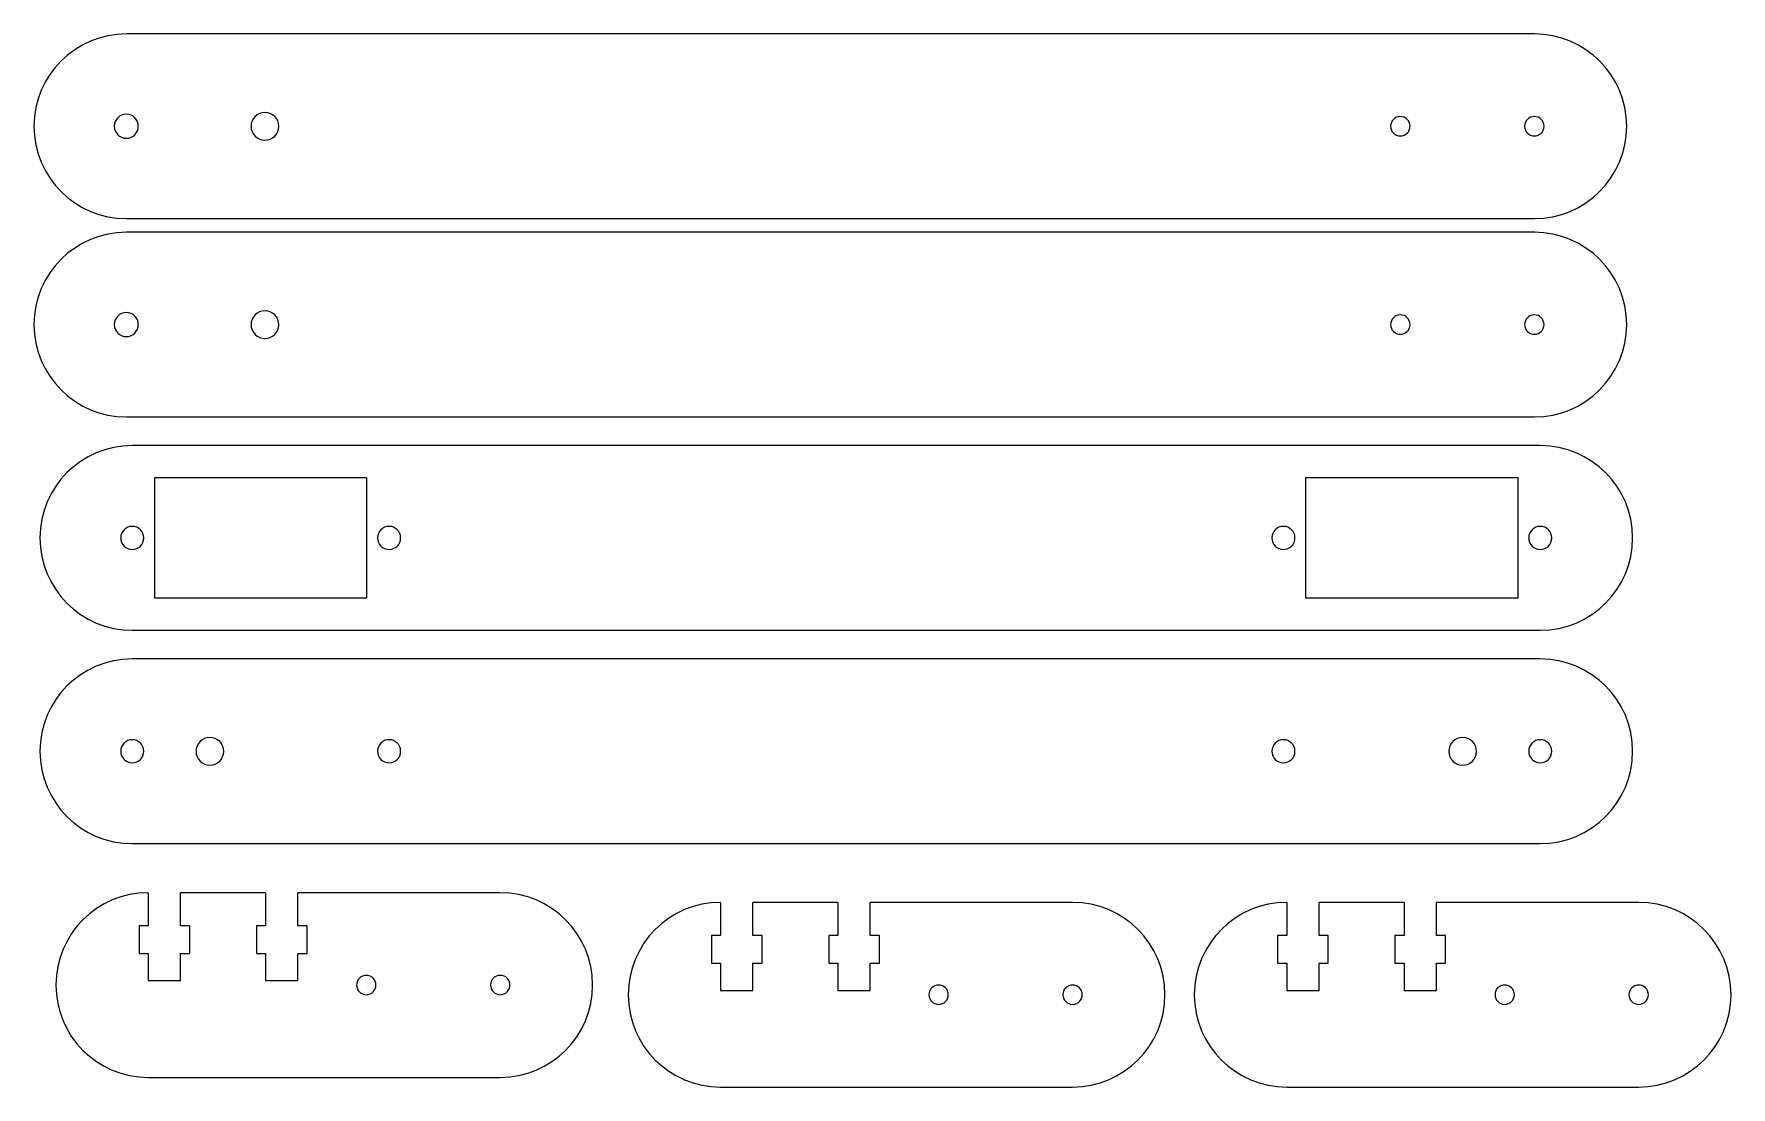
# Model space of a CAD drawing. Header units: inches. Extents: x 0.57 to 7.8, y -9.96 to -0.47.
# Drawn here: x 0.57 to 7.8, y -4.96 to -0.47 of the extents above; entities that cross this region are included whole.
import ezdxf

# ---------------------------------------------------------------- set-up
doc = ezdxf.new("R2010")
doc.units = ezdxf.units.IN
doc.header["$MEASUREMENT"] = 0
doc.layers.add('Layer 1', color=7, linetype='Continuous')

# ---------------------------------------------------------------- blocks, each defined once
blk = doc.blocks.new('block 3')
at = {"layer": 'Layer 1', "color": 7, "lineweight": 25}
blk.add_open_spline([(6.3498, -0.8625), (6.3498, -0.8396), (6.3684, -0.8211), (6.3912, -0.8211), (6.414, -0.8211), (6.4325, -0.8396), (6.4325, -0.8625), (6.4325, -0.8853), (6.414, -0.9038), (6.3912, -0.9038), (6.3684, -0.9038), (6.3498, -0.8853), (6.3498, -0.8625), (6.3498, -0.8625), (6.3498, -0.8625), (6.3498, -0.8625)], degree=3, knots=[0, 0, 0, 0, 1, 1, 1, 2, 2, 2, 3, 3, 3, 4, 4, 4, 5, 5, 5, 5], dxfattribs=at)
blk = doc.blocks.new('block 4')
at = {"layer": 'Layer 1', "color": 7, "lineweight": 25}
blk.add_open_spline([(1.4935, -0.8625), (1.4935, -0.8298), (1.52, -0.8034), (1.5526, -0.8034), (1.5852, -0.8034), (1.6117, -0.8298), (1.6117, -0.8625), (1.6117, -0.8951), (1.5852, -0.9215), (1.5526, -0.9215), (1.52, -0.9215), (1.4935, -0.8951), (1.4935, -0.8625), (1.4935, -0.8625), (1.4935, -0.8625), (1.4935, -0.8625)], degree=3, knots=[0, 0, 0, 0, 1, 1, 1, 2, 2, 2, 3, 3, 3, 4, 4, 4, 5, 5, 5, 5], dxfattribs=at)
blk = doc.blocks.new('block 5')
at = {"layer": 'Layer 1', "color": 7, "lineweight": 25}
blk.add_open_spline([(0.9109, -0.8625), (0.9109, -0.8342), (0.9338, -0.8113), (0.9621, -0.8113), (0.9903, -0.8113), (1.0132, -0.8342), (1.0132, -0.8625), (1.0132, -0.8907), (0.9903, -0.9136), (0.9621, -0.9136), (0.9338, -0.9136), (0.9109, -0.8907), (0.9109, -0.8625), (0.9109, -0.8625), (0.9109, -0.8625), (0.9109, -0.8625)], degree=3, knots=[0, 0, 0, 0, 1, 1, 1, 2, 2, 2, 3, 3, 3, 4, 4, 4, 5, 5, 5, 5], dxfattribs=at)
blk = doc.blocks.new('block 6')
at = {"layer": 'Layer 1', "color": 7, "lineweight": 25}
blk.add_open_spline([(6.9207, -0.8625), (6.9207, -0.8396), (6.9392, -0.8211), (6.9621, -0.8211), (6.9849, -0.8211), (7.0034, -0.8396), (7.0034, -0.8625), (7.0034, -0.8853), (6.9849, -0.9038), (6.9621, -0.9038), (6.9392, -0.9038), (6.9207, -0.8853), (6.9207, -0.8625), (6.9207, -0.8625), (6.9207, -0.8625), (6.9207, -0.8625)], degree=3, knots=[0, 0, 0, 0, 1, 1, 1, 2, 2, 2, 3, 3, 3, 4, 4, 4, 5, 5, 5, 5], dxfattribs=at)
blk = doc.blocks.new('block 7')
at = {"layer": 'Layer 1', "color": 7, "lineweight": 25}
blk.add_lwpolyline([(6.9621, -0.4688), (0.9621, -0.4688)], dxfattribs=at)
blk = doc.blocks.new('block 8')
at = {"layer": 'Layer 1', "color": 7, "lineweight": 25}
blk.add_lwpolyline([(0.9621, -1.2562), (6.9621, -1.2562)], dxfattribs=at)
blk = doc.blocks.new('block 9')
at = {"layer": 'Layer 1', "color": 7, "lineweight": 25}
blk.add_open_spline([(6.9621, -1.2562), (7.1795, -1.2562), (7.3558, -1.0799), (7.3558, -0.8625), (7.3558, -0.645), (7.1795, -0.4688), (6.9621, -0.4688)], degree=3, knots=[0, 0, 0, 0, 1, 1, 1, 2, 2, 2, 2], dxfattribs=at)
blk = doc.blocks.new('block 10')
at = {"layer": 'Layer 1', "color": 7, "lineweight": 25}
blk.add_open_spline([(0.9621, -0.4688), (0.7446, -0.4688), (0.5684, -0.645), (0.5684, -0.8625), (0.5684, -1.0799), (0.7446, -1.2562), (0.9621, -1.2562)], degree=3, knots=[0, 0, 0, 0, 1, 1, 1, 2, 2, 2, 2], dxfattribs=at)
blk = doc.blocks.new('block 2')
at = {"layer": 'Layer 1'}
for name in ['block 10', 'block 7', 'block 9', 'block 5', 'block 4', 'block 3', 'block 6', 'block 8']:
    blk.add_blockref(name, (0, 0), dxfattribs=at)
blk = doc.blocks.new('block 12')
at = {"layer": 'Layer 1', "color": 7, "lineweight": 25}
blk.add_open_spline([(6.3498, -1.708), (6.3498, -1.6851), (6.3684, -1.6666), (6.3912, -1.6666), (6.414, -1.6666), (6.4325, -1.6851), (6.4325, -1.708), (6.4325, -1.7308), (6.414, -1.7493), (6.3912, -1.7493), (6.3684, -1.7493), (6.3498, -1.7308), (6.3498, -1.708), (6.3498, -1.708), (6.3498, -1.708), (6.3498, -1.708)], degree=3, knots=[0, 0, 0, 0, 1, 1, 1, 2, 2, 2, 3, 3, 3, 4, 4, 4, 5, 5, 5, 5], dxfattribs=at)
blk = doc.blocks.new('block 13')
at = {"layer": 'Layer 1', "color": 7, "lineweight": 25}
blk.add_open_spline([(1.4935, -1.708), (1.4935, -1.6754), (1.52, -1.6489), (1.5526, -1.6489), (1.5852, -1.6489), (1.6117, -1.6754), (1.6117, -1.708), (1.6117, -1.7406), (1.5852, -1.767), (1.5526, -1.767), (1.52, -1.767), (1.4935, -1.7406), (1.4935, -1.708), (1.4935, -1.708), (1.4935, -1.708), (1.4935, -1.708)], degree=3, knots=[0, 0, 0, 0, 1, 1, 1, 2, 2, 2, 3, 3, 3, 4, 4, 4, 5, 5, 5, 5], dxfattribs=at)
blk = doc.blocks.new('block 14')
at = {"layer": 'Layer 1', "color": 7, "lineweight": 25}
blk.add_open_spline([(0.9109, -1.708), (0.9109, -1.6797), (0.9338, -1.6568), (0.9621, -1.6568), (0.9903, -1.6568), (1.0132, -1.6797), (1.0132, -1.708), (1.0132, -1.7362), (0.9903, -1.7592), (0.9621, -1.7592), (0.9338, -1.7592), (0.9109, -1.7362), (0.9109, -1.708), (0.9109, -1.708), (0.9109, -1.708), (0.9109, -1.708)], degree=3, knots=[0, 0, 0, 0, 1, 1, 1, 2, 2, 2, 3, 3, 3, 4, 4, 4, 5, 5, 5, 5], dxfattribs=at)
blk = doc.blocks.new('block 15')
at = {"layer": 'Layer 1', "color": 7, "lineweight": 25}
blk.add_open_spline([(6.9207, -1.708), (6.9207, -1.6851), (6.9392, -1.6666), (6.9621, -1.6666), (6.9849, -1.6666), (7.0034, -1.6851), (7.0034, -1.708), (7.0034, -1.7308), (6.9849, -1.7493), (6.9621, -1.7493), (6.9392, -1.7493), (6.9207, -1.7308), (6.9207, -1.708), (6.9207, -1.708), (6.9207, -1.708), (6.9207, -1.708)], degree=3, knots=[0, 0, 0, 0, 1, 1, 1, 2, 2, 2, 3, 3, 3, 4, 4, 4, 5, 5, 5, 5], dxfattribs=at)
blk = doc.blocks.new('block 16')
at = {"layer": 'Layer 1', "color": 7, "lineweight": 25}
blk.add_lwpolyline([(6.9621, -1.3143), (0.9621, -1.3143)], dxfattribs=at)
blk = doc.blocks.new('block 17')
at = {"layer": 'Layer 1', "color": 7, "lineweight": 25}
blk.add_lwpolyline([(0.9621, -2.1017), (6.9621, -2.1017)], dxfattribs=at)
blk = doc.blocks.new('block 18')
at = {"layer": 'Layer 1', "color": 7, "lineweight": 25}
blk.add_open_spline([(6.9621, -2.1017), (7.1795, -2.1017), (7.3558, -1.9254), (7.3558, -1.708), (7.3558, -1.4905), (7.1795, -1.3143), (6.9621, -1.3143)], degree=3, knots=[0, 0, 0, 0, 1, 1, 1, 2, 2, 2, 2], dxfattribs=at)
blk = doc.blocks.new('block 19')
at = {"layer": 'Layer 1', "color": 7, "lineweight": 25}
blk.add_open_spline([(0.9621, -1.3143), (0.7446, -1.3143), (0.5684, -1.4905), (0.5684, -1.708), (0.5684, -1.9254), (0.7446, -2.1017), (0.9621, -2.1017)], degree=3, knots=[0, 0, 0, 0, 1, 1, 1, 2, 2, 2, 2], dxfattribs=at)
blk = doc.blocks.new('block 11')
at = {"layer": 'Layer 1'}
for name in ['block 19', 'block 16', 'block 18', 'block 14', 'block 13', 'block 12', 'block 15', 'block 17']:
    blk.add_blockref(name, (0, 0), dxfattribs=at)
blk = doc.blocks.new('block 21')
at = {"layer": 'Layer 1', "color": 7, "lineweight": 25}
blk.add_open_spline([(6.9382, -2.6176), (6.9382, -2.5904), (6.9602, -2.5684), (6.9874, -2.5684), (7.0146, -2.5684), (7.0366, -2.5904), (7.0366, -2.6176), (7.0366, -2.6448), (7.0146, -2.6668), (6.9874, -2.6668), (6.9602, -2.6668), (6.9382, -2.6448), (6.9382, -2.6176), (6.9382, -2.6176), (6.9382, -2.6176), (6.9382, -2.6176)], degree=3, knots=[0, 0, 0, 0, 1, 1, 1, 2, 2, 2, 3, 3, 3, 4, 4, 4, 5, 5, 5, 5], dxfattribs=at)
blk = doc.blocks.new('block 22')
at = {"layer": 'Layer 1', "color": 7, "lineweight": 25}
blk.add_open_spline([(0.9382, -2.6176), (0.9382, -2.5904), (0.9602, -2.5684), (0.9874, -2.5684), (1.0146, -2.5684), (1.0366, -2.5904), (1.0366, -2.6176), (1.0366, -2.6448), (1.0146, -2.6668), (0.9874, -2.6668), (0.9602, -2.6668), (0.9382, -2.6448), (0.9382, -2.6176), (0.9382, -2.6176), (0.9382, -2.6176), (0.9382, -2.6176)], degree=3, knots=[0, 0, 0, 0, 1, 1, 1, 2, 2, 2, 3, 3, 3, 4, 4, 4, 5, 5, 5, 5], dxfattribs=at)
blk = doc.blocks.new('block 23')
at = {"layer": 'Layer 1', "color": 7, "lineweight": 25}
blk.add_open_spline([(2.0327, -2.6176), (2.0327, -2.5904), (2.0547, -2.5684), (2.0819, -2.5684), (2.1091, -2.5684), (2.1311, -2.5904), (2.1311, -2.6176), (2.1311, -2.6448), (2.1091, -2.6668), (2.0819, -2.6668), (2.0547, -2.6668), (2.0327, -2.6448), (2.0327, -2.6176), (2.0327, -2.6176), (2.0327, -2.6176), (2.0327, -2.6176)], degree=3, knots=[0, 0, 0, 0, 1, 1, 1, 2, 2, 2, 3, 3, 3, 4, 4, 4, 5, 5, 5, 5], dxfattribs=at)
blk = doc.blocks.new('block 24')
at = {"layer": 'Layer 1', "color": 7, "lineweight": 25}
blk.add_open_spline([(5.8437, -2.6176), (5.8437, -2.5904), (5.8658, -2.5684), (5.8929, -2.5684), (5.9201, -2.5684), (5.9421, -2.5904), (5.9421, -2.6176), (5.9421, -2.6448), (5.9201, -2.6668), (5.8929, -2.6668), (5.8658, -2.6668), (5.8437, -2.6448), (5.8437, -2.6176), (5.8437, -2.6176), (5.8437, -2.6176), (5.8437, -2.6176)], degree=3, knots=[0, 0, 0, 0, 1, 1, 1, 2, 2, 2, 3, 3, 3, 4, 4, 4, 5, 5, 5, 5], dxfattribs=at)
blk = doc.blocks.new('block 25')
at = {"layer": 'Layer 1', "color": 7, "lineweight": 25}
blk.add_lwpolyline([(1.0819, -2.3617), (1.0819, -2.8735)], dxfattribs=at)
blk = doc.blocks.new('block 26')
at = {"layer": 'Layer 1', "color": 7, "lineweight": 25}
blk.add_lwpolyline([(1.0819, -2.8735), (1.9874, -2.8735)], dxfattribs=at)
blk = doc.blocks.new('block 27')
at = {"layer": 'Layer 1', "color": 7, "lineweight": 25}
blk.add_lwpolyline([(1.9874, -2.8735), (1.9874, -2.3617)], dxfattribs=at)
blk = doc.blocks.new('block 28')
at = {"layer": 'Layer 1', "color": 7, "lineweight": 25}
blk.add_lwpolyline([(1.9874, -2.3617), (1.0819, -2.3617)], dxfattribs=at)
blk = doc.blocks.new('block 29')
at = {"layer": 'Layer 1', "color": 7, "lineweight": 25}
blk.add_lwpolyline([(6.9874, -2.2239), (0.9874, -2.2239)], dxfattribs=at)
blk = doc.blocks.new('block 30')
at = {"layer": 'Layer 1', "color": 7, "lineweight": 25}
blk.add_lwpolyline([(0.9874, -3.0113), (6.9874, -3.0113)], dxfattribs=at)
blk = doc.blocks.new('block 31')
at = {"layer": 'Layer 1', "color": 7, "lineweight": 25}
blk.add_lwpolyline([(5.9874, -2.3617), (5.9874, -2.8735)], dxfattribs=at)
blk = doc.blocks.new('block 32')
at = {"layer": 'Layer 1', "color": 7, "lineweight": 25}
blk.add_lwpolyline([(5.9874, -2.8735), (6.8929, -2.8735)], dxfattribs=at)
blk = doc.blocks.new('block 33')
at = {"layer": 'Layer 1', "color": 7, "lineweight": 25}
blk.add_lwpolyline([(6.8929, -2.8735), (6.8929, -2.3617)], dxfattribs=at)
blk = doc.blocks.new('block 34')
at = {"layer": 'Layer 1', "color": 7, "lineweight": 25}
blk.add_lwpolyline([(6.8929, -2.3617), (5.9874, -2.3617)], dxfattribs=at)
blk = doc.blocks.new('block 35')
at = {"layer": 'Layer 1', "color": 7, "lineweight": 25}
blk.add_open_spline([(6.9874, -3.0113), (7.2049, -3.0113), (7.3811, -2.835), (7.3811, -2.6176), (7.3811, -2.4001), (7.2049, -2.2239), (6.9874, -2.2239)], degree=3, knots=[0, 0, 0, 0, 1, 1, 1, 2, 2, 2, 2], dxfattribs=at)
blk = doc.blocks.new('block 36')
at = {"layer": 'Layer 1', "color": 7, "lineweight": 25}
blk.add_open_spline([(0.9874, -2.2239), (0.77, -2.2239), (0.5937, -2.4001), (0.5937, -2.6176), (0.5937, -2.835), (0.77, -3.0113), (0.9874, -3.0113)], degree=3, knots=[0, 0, 0, 0, 1, 1, 1, 2, 2, 2, 2], dxfattribs=at)
blk = doc.blocks.new('block 20')
at = {"layer": 'Layer 1'}
for name in ['block 36', 'block 29', 'block 35', 'block 25', 'block 28', 'block 27', 'block 31', 'block 34', 'block 33', 'block 22', 'block 23', 'block 24', 'block 21', 'block 26', 'block 32', 'block 30']:
    blk.add_blockref(name, (0, 0), dxfattribs=at)
blk = doc.blocks.new('block 38')
at = {"layer": 'Layer 1', "color": 7, "lineweight": 25}
blk.add_open_spline([(6.5977, -3.5272), (6.5977, -3.4946), (6.6241, -3.4681), (6.6567, -3.4681), (6.6893, -3.4681), (6.7158, -3.4946), (6.7158, -3.5272), (6.7158, -3.5598), (6.6893, -3.5862), (6.6567, -3.5862), (6.6241, -3.5862), (6.5977, -3.5598), (6.5977, -3.5272), (6.5977, -3.5272), (6.5977, -3.5272), (6.5977, -3.5272)], degree=3, knots=[0, 0, 0, 0, 1, 1, 1, 2, 2, 2, 3, 3, 3, 4, 4, 4, 5, 5, 5, 5], dxfattribs=at)
blk = doc.blocks.new('block 39')
at = {"layer": 'Layer 1', "color": 7, "lineweight": 25}
blk.add_open_spline([(5.8437, -3.5272), (5.8437, -3.5), (5.8658, -3.478), (5.8929, -3.478), (5.9201, -3.478), (5.9421, -3.5), (5.9421, -3.5272), (5.9421, -3.5544), (5.9201, -3.5764), (5.8929, -3.5764), (5.8658, -3.5764), (5.8437, -3.5544), (5.8437, -3.5272), (5.8437, -3.5272), (5.8437, -3.5272), (5.8437, -3.5272)], degree=3, knots=[0, 0, 0, 0, 1, 1, 1, 2, 2, 2, 3, 3, 3, 4, 4, 4, 5, 5, 5, 5], dxfattribs=at)
blk = doc.blocks.new('block 40')
at = {"layer": 'Layer 1', "color": 7, "lineweight": 25}
blk.add_open_spline([(1.2591, -3.5272), (1.2591, -3.4946), (1.2855, -3.4681), (1.3181, -3.4681), (1.3507, -3.4681), (1.3772, -3.4946), (1.3772, -3.5272), (1.3772, -3.5598), (1.3507, -3.5862), (1.3181, -3.5862), (1.2855, -3.5862), (1.2591, -3.5598), (1.2591, -3.5272), (1.2591, -3.5272), (1.2591, -3.5272), (1.2591, -3.5272)], degree=3, knots=[0, 0, 0, 0, 1, 1, 1, 2, 2, 2, 3, 3, 3, 4, 4, 4, 5, 5, 5, 5], dxfattribs=at)
blk = doc.blocks.new('block 41')
at = {"layer": 'Layer 1', "color": 7, "lineweight": 25}
blk.add_open_spline([(2.0327, -3.5272), (2.0327, -3.5), (2.0547, -3.478), (2.0819, -3.478), (2.1091, -3.478), (2.1311, -3.5), (2.1311, -3.5272), (2.1311, -3.5544), (2.1091, -3.5764), (2.0819, -3.5764), (2.0547, -3.5764), (2.0327, -3.5544), (2.0327, -3.5272), (2.0327, -3.5272), (2.0327, -3.5272), (2.0327, -3.5272)], degree=3, knots=[0, 0, 0, 0, 1, 1, 1, 2, 2, 2, 3, 3, 3, 4, 4, 4, 5, 5, 5, 5], dxfattribs=at)
blk = doc.blocks.new('block 42')
at = {"layer": 'Layer 1', "color": 7, "lineweight": 25}
blk.add_open_spline([(0.9382, -3.5272), (0.9382, -3.5), (0.9602, -3.478), (0.9874, -3.478), (1.0146, -3.478), (1.0366, -3.5), (1.0366, -3.5272), (1.0366, -3.5544), (1.0146, -3.5764), (0.9874, -3.5764), (0.9602, -3.5764), (0.9382, -3.5544), (0.9382, -3.5272), (0.9382, -3.5272), (0.9382, -3.5272), (0.9382, -3.5272)], degree=3, knots=[0, 0, 0, 0, 1, 1, 1, 2, 2, 2, 3, 3, 3, 4, 4, 4, 5, 5, 5, 5], dxfattribs=at)
blk = doc.blocks.new('block 43')
at = {"layer": 'Layer 1', "color": 7, "lineweight": 25}
blk.add_open_spline([(6.9382, -3.5272), (6.9382, -3.5), (6.9602, -3.478), (6.9874, -3.478), (7.0146, -3.478), (7.0366, -3.5), (7.0366, -3.5272), (7.0366, -3.5544), (7.0146, -3.5764), (6.9874, -3.5764), (6.9602, -3.5764), (6.9382, -3.5544), (6.9382, -3.5272), (6.9382, -3.5272), (6.9382, -3.5272), (6.9382, -3.5272)], degree=3, knots=[0, 0, 0, 0, 1, 1, 1, 2, 2, 2, 3, 3, 3, 4, 4, 4, 5, 5, 5, 5], dxfattribs=at)
blk = doc.blocks.new('block 44')
at = {"layer": 'Layer 1', "color": 7, "lineweight": 25}
blk.add_lwpolyline([(6.9874, -3.1335), (0.9874, -3.1335)], dxfattribs=at)
blk = doc.blocks.new('block 45')
at = {"layer": 'Layer 1', "color": 7, "lineweight": 25}
blk.add_lwpolyline([(0.9874, -3.9209), (6.9874, -3.9209)], dxfattribs=at)
blk = doc.blocks.new('block 46')
at = {"layer": 'Layer 1', "color": 7, "lineweight": 25}
blk.add_open_spline([(6.9874, -3.9209), (7.2049, -3.9209), (7.3811, -3.7446), (7.3811, -3.5272), (7.3811, -3.3097), (7.2049, -3.1335), (6.9874, -3.1335)], degree=3, knots=[0, 0, 0, 0, 1, 1, 1, 2, 2, 2, 2], dxfattribs=at)
blk = doc.blocks.new('block 47')
at = {"layer": 'Layer 1', "color": 7, "lineweight": 25}
blk.add_open_spline([(0.9874, -3.1335), (0.77, -3.1335), (0.5937, -3.3097), (0.5937, -3.5272), (0.5937, -3.7446), (0.77, -3.9209), (0.9874, -3.9209)], degree=3, knots=[0, 0, 0, 0, 1, 1, 1, 2, 2, 2, 2], dxfattribs=at)
blk = doc.blocks.new('block 37')
at = {"layer": 'Layer 1'}
for name in ['block 47', 'block 44', 'block 46', 'block 40', 'block 38', 'block 42', 'block 41', 'block 39', 'block 43', 'block 45']:
    blk.add_blockref(name, (0, 0), dxfattribs=at)
blk = doc.blocks.new('block 225')
at = {"layer": 'Layer 1', "color": 7, "lineweight": 25}
blk.add_open_spline([(1.9433, -4.5239), (1.9433, -4.501), (1.9618, -4.4825), (1.9846, -4.4825), (2.0074, -4.4825), (2.0259, -4.501), (2.0259, -4.5239), (2.0259, -4.5467), (2.0074, -4.5652), (1.9846, -4.5652), (1.9618, -4.5652), (1.9433, -4.5467), (1.9433, -4.5239), (1.9433, -4.5239), (1.9433, -4.5239), (1.9433, -4.5239)], degree=3, knots=[0, 0, 0, 0, 1, 1, 1, 2, 2, 2, 3, 3, 3, 4, 4, 4, 5, 5, 5, 5], dxfattribs=at)
blk = doc.blocks.new('block 226')
at = {"layer": 'Layer 1', "color": 7, "lineweight": 25}
blk.add_open_spline([(2.5141, -4.5239), (2.5141, -4.501), (2.5326, -4.4825), (2.5555, -4.4825), (2.5783, -4.4825), (2.5968, -4.501), (2.5968, -4.5239), (2.5968, -4.5467), (2.5783, -4.5652), (2.5555, -4.5652), (2.5326, -4.5652), (2.5141, -4.5467), (2.5141, -4.5239), (2.5141, -4.5239), (2.5141, -4.5239), (2.5141, -4.5239)], degree=3, knots=[0, 0, 0, 0, 1, 1, 1, 2, 2, 2, 3, 3, 3, 4, 4, 4, 5, 5, 5, 5], dxfattribs=at)
blk = doc.blocks.new('block 227')
at = {"layer": 'Layer 1', "color": 7, "lineweight": 25}
blk.add_lwpolyline([(1.5555, -4.1302), (1.1933, -4.1302)], dxfattribs=at)
blk = doc.blocks.new('block 228')
at = {"layer": 'Layer 1', "color": 7, "lineweight": 25}
blk.add_lwpolyline([(1.5555, -4.1302), (1.5555, -4.2711)], dxfattribs=at)
blk = doc.blocks.new('block 229')
at = {"layer": 'Layer 1', "color": 7, "lineweight": 25}
blk.add_lwpolyline([(1.5555, -4.2711), (1.5161, -4.2711)], dxfattribs=at)
blk = doc.blocks.new('block 230')
at = {"layer": 'Layer 1', "color": 7, "lineweight": 25}
blk.add_lwpolyline([(1.5161, -4.2711), (1.5161, -4.3892)], dxfattribs=at)
blk = doc.blocks.new('block 231')
at = {"layer": 'Layer 1', "color": 7, "lineweight": 25}
blk.add_lwpolyline([(1.5161, -4.3892), (1.5555, -4.3892)], dxfattribs=at)
blk = doc.blocks.new('block 232')
at = {"layer": 'Layer 1', "color": 7, "lineweight": 25}
blk.add_lwpolyline([(1.5555, -4.3892), (1.5555, -4.5052)], dxfattribs=at)
blk = doc.blocks.new('block 233')
at = {"layer": 'Layer 1', "color": 7, "lineweight": 25}
blk.add_lwpolyline([(1.5555, -4.5052), (1.6933, -4.5052)], dxfattribs=at)
blk = doc.blocks.new('block 234')
at = {"layer": 'Layer 1', "color": 7, "lineweight": 25}
blk.add_lwpolyline([(1.6933, -4.5052), (1.6933, -4.3892)], dxfattribs=at)
blk = doc.blocks.new('block 235')
at = {"layer": 'Layer 1', "color": 7, "lineweight": 25}
blk.add_lwpolyline([(1.6933, -4.3892), (1.7326, -4.3892)], dxfattribs=at)
blk = doc.blocks.new('block 236')
at = {"layer": 'Layer 1', "color": 7, "lineweight": 25}
blk.add_lwpolyline([(1.7326, -4.3892), (1.7326, -4.2711)], dxfattribs=at)
blk = doc.blocks.new('block 237')
at = {"layer": 'Layer 1', "color": 7, "lineweight": 25}
blk.add_lwpolyline([(1.7326, -4.2711), (1.6933, -4.2711)], dxfattribs=at)
blk = doc.blocks.new('block 238')
at = {"layer": 'Layer 1', "color": 7, "lineweight": 25}
blk.add_lwpolyline([(1.6933, -4.2711), (1.6933, -4.1302)], dxfattribs=at)
blk = doc.blocks.new('block 239')
at = {"layer": 'Layer 1', "color": 7, "lineweight": 25}
blk.add_lwpolyline([(1.0555, -4.9176), (2.5555, -4.9176)], dxfattribs=at)
blk = doc.blocks.new('block 240')
at = {"layer": 'Layer 1', "color": 7, "lineweight": 25}
blk.add_lwpolyline([(1.0555, -4.1302), (1.0555, -4.2711)], dxfattribs=at)
blk = doc.blocks.new('block 241')
at = {"layer": 'Layer 1', "color": 7, "lineweight": 25}
blk.add_lwpolyline([(1.0555, -4.2711), (1.0161, -4.2711)], dxfattribs=at)
blk = doc.blocks.new('block 242')
at = {"layer": 'Layer 1', "color": 7, "lineweight": 25}
blk.add_lwpolyline([(1.0161, -4.2711), (1.0161, -4.3892)], dxfattribs=at)
blk = doc.blocks.new('block 243')
at = {"layer": 'Layer 1', "color": 7, "lineweight": 25}
blk.add_lwpolyline([(1.0161, -4.3892), (1.0555, -4.3892)], dxfattribs=at)
blk = doc.blocks.new('block 244')
at = {"layer": 'Layer 1', "color": 7, "lineweight": 25}
blk.add_lwpolyline([(1.0555, -4.3892), (1.0555, -4.5052)], dxfattribs=at)
blk = doc.blocks.new('block 245')
at = {"layer": 'Layer 1', "color": 7, "lineweight": 25}
blk.add_lwpolyline([(1.0555, -4.5052), (1.1933, -4.5052)], dxfattribs=at)
blk = doc.blocks.new('block 246')
at = {"layer": 'Layer 1', "color": 7, "lineweight": 25}
blk.add_lwpolyline([(1.1933, -4.5052), (1.1933, -4.3892)], dxfattribs=at)
blk = doc.blocks.new('block 247')
at = {"layer": 'Layer 1', "color": 7, "lineweight": 25}
blk.add_lwpolyline([(1.1933, -4.3892), (1.2326, -4.3892)], dxfattribs=at)
blk = doc.blocks.new('block 248')
at = {"layer": 'Layer 1', "color": 7, "lineweight": 25}
blk.add_lwpolyline([(1.2326, -4.3892), (1.2326, -4.2711)], dxfattribs=at)
blk = doc.blocks.new('block 249')
at = {"layer": 'Layer 1', "color": 7, "lineweight": 25}
blk.add_lwpolyline([(1.2326, -4.2711), (1.1933, -4.2711)], dxfattribs=at)
blk = doc.blocks.new('block 250')
at = {"layer": 'Layer 1', "color": 7, "lineweight": 25}
blk.add_lwpolyline([(1.1933, -4.2711), (1.1933, -4.1302)], dxfattribs=at)
blk = doc.blocks.new('block 251')
at = {"layer": 'Layer 1', "color": 7, "lineweight": 25}
blk.add_lwpolyline([(2.5555, -4.1302), (1.6933, -4.1302)], dxfattribs=at)
blk = doc.blocks.new('block 252')
at = {"layer": 'Layer 1', "color": 7, "lineweight": 25}
blk.add_open_spline([(2.5555, -4.9176), (2.7729, -4.9176), (2.9492, -4.7413), (2.9492, -4.5239), (2.9492, -4.3064), (2.7729, -4.1302), (2.5555, -4.1302)], degree=3, knots=[0, 0, 0, 0, 1, 1, 1, 2, 2, 2, 2], dxfattribs=at)
blk = doc.blocks.new('block 253')
at = {"layer": 'Layer 1', "color": 7, "lineweight": 25}
blk.add_open_spline([(1.0555, -4.1302), (0.838, -4.1302), (0.6618, -4.3064), (0.6618, -4.5239), (0.6618, -4.7413), (0.838, -4.9176), (1.0555, -4.9176)], degree=3, knots=[0, 0, 0, 0, 1, 1, 1, 2, 2, 2, 2], dxfattribs=at)
blk = doc.blocks.new('block 224')
at = {"layer": 'Layer 1'}
for name in ['block 253', 'block 240', 'block 227', 'block 250', 'block 228', 'block 238', 'block 251', 'block 252', 'block 241', 'block 242', 'block 249', 'block 248', 'block 229', 'block 230', 'block 237', 'block 236', 'block 243', 'block 244', 'block 246', 'block 247', 'block 231', 'block 232', 'block 234', 'block 235', 'block 225', 'block 226', 'block 245', 'block 233', 'block 239']:
    blk.add_blockref(name, (0, 0), dxfattribs=at)
blk = doc.blocks.new('block 255')
at = {"layer": 'Layer 1', "color": 7, "lineweight": 25}
blk.add_open_spline([(4.3822, -4.5652), (4.3822, -4.5424), (4.4008, -4.5239), (4.4236, -4.5239), (4.4464, -4.5239), (4.4649, -4.5424), (4.4649, -4.5652), (4.4649, -4.588), (4.4464, -4.6065), (4.4236, -4.6065), (4.4008, -4.6065), (4.3822, -4.588), (4.3822, -4.5652), (4.3822, -4.5652), (4.3822, -4.5652), (4.3822, -4.5652)], degree=3, knots=[0, 0, 0, 0, 1, 1, 1, 2, 2, 2, 3, 3, 3, 4, 4, 4, 5, 5, 5, 5], dxfattribs=at)
blk = doc.blocks.new('block 256')
at = {"layer": 'Layer 1', "color": 7, "lineweight": 25}
blk.add_open_spline([(4.9531, -4.5652), (4.9531, -4.5424), (4.9716, -4.5239), (4.9945, -4.5239), (5.0173, -4.5239), (5.0358, -4.5424), (5.0358, -4.5652), (5.0358, -4.588), (5.0173, -4.6065), (4.9945, -4.6065), (4.9716, -4.6065), (4.9531, -4.588), (4.9531, -4.5652), (4.9531, -4.5652), (4.9531, -4.5652), (4.9531, -4.5652)], degree=3, knots=[0, 0, 0, 0, 1, 1, 1, 2, 2, 2, 3, 3, 3, 4, 4, 4, 5, 5, 5, 5], dxfattribs=at)
blk = doc.blocks.new('block 257')
at = {"layer": 'Layer 1', "color": 7, "lineweight": 25}
blk.add_lwpolyline([(3.9945, -4.1715), (3.6322, -4.1715)], dxfattribs=at)
blk = doc.blocks.new('block 258')
at = {"layer": 'Layer 1', "color": 7, "lineweight": 25}
blk.add_lwpolyline([(3.9945, -4.1715), (3.9945, -4.3124)], dxfattribs=at)
blk = doc.blocks.new('block 259')
at = {"layer": 'Layer 1', "color": 7, "lineweight": 25}
blk.add_lwpolyline([(3.9945, -4.3124), (3.9551, -4.3124)], dxfattribs=at)
blk = doc.blocks.new('block 260')
at = {"layer": 'Layer 1', "color": 7, "lineweight": 25}
blk.add_lwpolyline([(3.9551, -4.3124), (3.9551, -4.4306)], dxfattribs=at)
blk = doc.blocks.new('block 261')
at = {"layer": 'Layer 1', "color": 7, "lineweight": 25}
blk.add_lwpolyline([(3.9551, -4.4306), (3.9945, -4.4306)], dxfattribs=at)
blk = doc.blocks.new('block 262')
at = {"layer": 'Layer 1', "color": 7, "lineweight": 25}
blk.add_lwpolyline([(3.9945, -4.4306), (3.9945, -4.5465)], dxfattribs=at)
blk = doc.blocks.new('block 263')
at = {"layer": 'Layer 1', "color": 7, "lineweight": 25}
blk.add_lwpolyline([(3.9945, -4.5465), (4.1322, -4.5465)], dxfattribs=at)
blk = doc.blocks.new('block 264')
at = {"layer": 'Layer 1', "color": 7, "lineweight": 25}
blk.add_lwpolyline([(4.1322, -4.5465), (4.1322, -4.4306)], dxfattribs=at)
blk = doc.blocks.new('block 265')
at = {"layer": 'Layer 1', "color": 7, "lineweight": 25}
blk.add_lwpolyline([(4.1322, -4.4306), (4.1716, -4.4306)], dxfattribs=at)
blk = doc.blocks.new('block 266')
at = {"layer": 'Layer 1', "color": 7, "lineweight": 25}
blk.add_lwpolyline([(4.1716, -4.4306), (4.1716, -4.3124)], dxfattribs=at)
blk = doc.blocks.new('block 267')
at = {"layer": 'Layer 1', "color": 7, "lineweight": 25}
blk.add_lwpolyline([(4.1716, -4.3124), (4.1322, -4.3124)], dxfattribs=at)
blk = doc.blocks.new('block 268')
at = {"layer": 'Layer 1', "color": 7, "lineweight": 25}
blk.add_lwpolyline([(4.1322, -4.3124), (4.1322, -4.1715)], dxfattribs=at)
blk = doc.blocks.new('block 269')
at = {"layer": 'Layer 1', "color": 7, "lineweight": 25}
blk.add_lwpolyline([(3.4945, -4.9589), (4.9945, -4.9589)], dxfattribs=at)
blk = doc.blocks.new('block 270')
at = {"layer": 'Layer 1', "color": 7, "lineweight": 25}
blk.add_lwpolyline([(3.4945, -4.1715), (3.4945, -4.3124)], dxfattribs=at)
blk = doc.blocks.new('block 271')
at = {"layer": 'Layer 1', "color": 7, "lineweight": 25}
blk.add_lwpolyline([(3.4945, -4.3124), (3.4551, -4.3124)], dxfattribs=at)
blk = doc.blocks.new('block 272')
at = {"layer": 'Layer 1', "color": 7, "lineweight": 25}
blk.add_lwpolyline([(3.4551, -4.3124), (3.4551, -4.4306)], dxfattribs=at)
blk = doc.blocks.new('block 273')
at = {"layer": 'Layer 1', "color": 7, "lineweight": 25}
blk.add_lwpolyline([(3.4551, -4.4306), (3.4945, -4.4306)], dxfattribs=at)
blk = doc.blocks.new('block 274')
at = {"layer": 'Layer 1', "color": 7, "lineweight": 25}
blk.add_lwpolyline([(3.4945, -4.4306), (3.4945, -4.5465)], dxfattribs=at)
blk = doc.blocks.new('block 275')
at = {"layer": 'Layer 1', "color": 7, "lineweight": 25}
blk.add_lwpolyline([(3.4945, -4.5465), (3.6322, -4.5465)], dxfattribs=at)
blk = doc.blocks.new('block 276')
at = {"layer": 'Layer 1', "color": 7, "lineweight": 25}
blk.add_lwpolyline([(3.6322, -4.5465), (3.6322, -4.4306)], dxfattribs=at)
blk = doc.blocks.new('block 277')
at = {"layer": 'Layer 1', "color": 7, "lineweight": 25}
blk.add_lwpolyline([(3.6322, -4.4306), (3.6716, -4.4306)], dxfattribs=at)
blk = doc.blocks.new('block 278')
at = {"layer": 'Layer 1', "color": 7, "lineweight": 25}
blk.add_lwpolyline([(3.6716, -4.4306), (3.6716, -4.3124)], dxfattribs=at)
blk = doc.blocks.new('block 279')
at = {"layer": 'Layer 1', "color": 7, "lineweight": 25}
blk.add_lwpolyline([(3.6716, -4.3124), (3.6322, -4.3124)], dxfattribs=at)
blk = doc.blocks.new('block 280')
at = {"layer": 'Layer 1', "color": 7, "lineweight": 25}
blk.add_lwpolyline([(3.6322, -4.3124), (3.6322, -4.1715)], dxfattribs=at)
blk = doc.blocks.new('block 281')
at = {"layer": 'Layer 1', "color": 7, "lineweight": 25}
blk.add_lwpolyline([(4.9945, -4.1715), (4.1322, -4.1715)], dxfattribs=at)
blk = doc.blocks.new('block 282')
at = {"layer": 'Layer 1', "color": 7, "lineweight": 25}
blk.add_open_spline([(4.9945, -4.9589), (5.2119, -4.9589), (5.3882, -4.7826), (5.3882, -4.5652), (5.3882, -4.3478), (5.2119, -4.1715), (4.9945, -4.1715)], degree=3, knots=[0, 0, 0, 0, 1, 1, 1, 2, 2, 2, 2], dxfattribs=at)
blk = doc.blocks.new('block 283')
at = {"layer": 'Layer 1', "color": 7, "lineweight": 25}
blk.add_open_spline([(3.4945, -4.1715), (3.277, -4.1715), (3.1008, -4.3478), (3.1008, -4.5652), (3.1008, -4.7826), (3.277, -4.9589), (3.4945, -4.9589)], degree=3, knots=[0, 0, 0, 0, 1, 1, 1, 2, 2, 2, 2], dxfattribs=at)
blk = doc.blocks.new('block 254')
at = {"layer": 'Layer 1'}
for name in ['block 283', 'block 270', 'block 257', 'block 280', 'block 258', 'block 268', 'block 281', 'block 282', 'block 271', 'block 272', 'block 279', 'block 278', 'block 259', 'block 260', 'block 267', 'block 266', 'block 273', 'block 274', 'block 276', 'block 277', 'block 261', 'block 262', 'block 264', 'block 265', 'block 275', 'block 263', 'block 255', 'block 256', 'block 269']:
    blk.add_blockref(name, (0, 0), dxfattribs=at)
blk = doc.blocks.new('block 285')
at = {"layer": 'Layer 1', "color": 7, "lineweight": 25}
blk.add_open_spline([(6.7945, -4.5652), (6.7945, -4.5424), (6.813, -4.5239), (6.8358, -4.5239), (6.8587, -4.5239), (6.8772, -4.5424), (6.8772, -4.5652), (6.8772, -4.588), (6.8587, -4.6065), (6.8358, -4.6065), (6.813, -4.6065), (6.7945, -4.588), (6.7945, -4.5652), (6.7945, -4.5652), (6.7945, -4.5652), (6.7945, -4.5652)], degree=3, knots=[0, 0, 0, 0, 1, 1, 1, 2, 2, 2, 3, 3, 3, 4, 4, 4, 5, 5, 5, 5], dxfattribs=at)
blk = doc.blocks.new('block 286')
at = {"layer": 'Layer 1', "color": 7, "lineweight": 25}
blk.add_open_spline([(7.3654, -4.5652), (7.3654, -4.5424), (7.3839, -4.5239), (7.4067, -4.5239), (7.4295, -4.5239), (7.4481, -4.5424), (7.4481, -4.5652), (7.4481, -4.588), (7.4295, -4.6065), (7.4067, -4.6065), (7.3839, -4.6065), (7.3654, -4.588), (7.3654, -4.5652), (7.3654, -4.5652), (7.3654, -4.5652), (7.3654, -4.5652)], degree=3, knots=[0, 0, 0, 0, 1, 1, 1, 2, 2, 2, 3, 3, 3, 4, 4, 4, 5, 5, 5, 5], dxfattribs=at)
blk = doc.blocks.new('block 287')
at = {"layer": 'Layer 1', "color": 7, "lineweight": 25}
blk.add_lwpolyline([(6.4067, -4.1715), (6.0445, -4.1715)], dxfattribs=at)
blk = doc.blocks.new('block 288')
at = {"layer": 'Layer 1', "color": 7, "lineweight": 25}
blk.add_lwpolyline([(6.4067, -4.1715), (6.4067, -4.3124)], dxfattribs=at)
blk = doc.blocks.new('block 289')
at = {"layer": 'Layer 1', "color": 7, "lineweight": 25}
blk.add_lwpolyline([(6.4067, -4.3124), (6.3673, -4.3124)], dxfattribs=at)
blk = doc.blocks.new('block 290')
at = {"layer": 'Layer 1', "color": 7, "lineweight": 25}
blk.add_lwpolyline([(6.3673, -4.3124), (6.3673, -4.4306)], dxfattribs=at)
blk = doc.blocks.new('block 291')
at = {"layer": 'Layer 1', "color": 7, "lineweight": 25}
blk.add_lwpolyline([(6.3673, -4.4306), (6.4067, -4.4306)], dxfattribs=at)
blk = doc.blocks.new('block 292')
at = {"layer": 'Layer 1', "color": 7, "lineweight": 25}
blk.add_lwpolyline([(6.4067, -4.4306), (6.4067, -4.5465)], dxfattribs=at)
blk = doc.blocks.new('block 293')
at = {"layer": 'Layer 1', "color": 7, "lineweight": 25}
blk.add_lwpolyline([(6.4067, -4.5465), (6.5445, -4.5465)], dxfattribs=at)
blk = doc.blocks.new('block 294')
at = {"layer": 'Layer 1', "color": 7, "lineweight": 25}
blk.add_lwpolyline([(6.5445, -4.5465), (6.5445, -4.4306)], dxfattribs=at)
blk = doc.blocks.new('block 295')
at = {"layer": 'Layer 1', "color": 7, "lineweight": 25}
blk.add_lwpolyline([(6.5445, -4.4306), (6.5839, -4.4306)], dxfattribs=at)
blk = doc.blocks.new('block 296')
at = {"layer": 'Layer 1', "color": 7, "lineweight": 25}
blk.add_lwpolyline([(6.5839, -4.4306), (6.5839, -4.3124)], dxfattribs=at)
blk = doc.blocks.new('block 297')
at = {"layer": 'Layer 1', "color": 7, "lineweight": 25}
blk.add_lwpolyline([(6.5839, -4.3124), (6.5445, -4.3124)], dxfattribs=at)
blk = doc.blocks.new('block 298')
at = {"layer": 'Layer 1', "color": 7, "lineweight": 25}
blk.add_lwpolyline([(6.5445, -4.3124), (6.5445, -4.1715)], dxfattribs=at)
blk = doc.blocks.new('block 299')
at = {"layer": 'Layer 1', "color": 7, "lineweight": 25}
blk.add_lwpolyline([(5.9067, -4.9589), (7.4067, -4.9589)], dxfattribs=at)
blk = doc.blocks.new('block 300')
at = {"layer": 'Layer 1', "color": 7, "lineweight": 25}
blk.add_lwpolyline([(5.9067, -4.1715), (5.9067, -4.3124)], dxfattribs=at)
blk = doc.blocks.new('block 301')
at = {"layer": 'Layer 1', "color": 7, "lineweight": 25}
blk.add_lwpolyline([(5.9067, -4.3124), (5.8673, -4.3124)], dxfattribs=at)
blk = doc.blocks.new('block 302')
at = {"layer": 'Layer 1', "color": 7, "lineweight": 25}
blk.add_lwpolyline([(5.8673, -4.3124), (5.8673, -4.4306)], dxfattribs=at)
blk = doc.blocks.new('block 303')
at = {"layer": 'Layer 1', "color": 7, "lineweight": 25}
blk.add_lwpolyline([(5.8673, -4.4306), (5.9067, -4.4306)], dxfattribs=at)
blk = doc.blocks.new('block 304')
at = {"layer": 'Layer 1', "color": 7, "lineweight": 25}
blk.add_lwpolyline([(5.9067, -4.4306), (5.9067, -4.5465)], dxfattribs=at)
blk = doc.blocks.new('block 305')
at = {"layer": 'Layer 1', "color": 7, "lineweight": 25}
blk.add_lwpolyline([(5.9067, -4.5465), (6.0445, -4.5465)], dxfattribs=at)
blk = doc.blocks.new('block 306')
at = {"layer": 'Layer 1', "color": 7, "lineweight": 25}
blk.add_lwpolyline([(6.0445, -4.5465), (6.0445, -4.4306)], dxfattribs=at)
blk = doc.blocks.new('block 307')
at = {"layer": 'Layer 1', "color": 7, "lineweight": 25}
blk.add_lwpolyline([(6.0445, -4.4306), (6.0839, -4.4306)], dxfattribs=at)
blk = doc.blocks.new('block 308')
at = {"layer": 'Layer 1', "color": 7, "lineweight": 25}
blk.add_lwpolyline([(6.0839, -4.4306), (6.0839, -4.3124)], dxfattribs=at)
blk = doc.blocks.new('block 309')
at = {"layer": 'Layer 1', "color": 7, "lineweight": 25}
blk.add_lwpolyline([(6.0839, -4.3124), (6.0445, -4.3124)], dxfattribs=at)
blk = doc.blocks.new('block 310')
at = {"layer": 'Layer 1', "color": 7, "lineweight": 25}
blk.add_lwpolyline([(6.0445, -4.3124), (6.0445, -4.1715)], dxfattribs=at)
blk = doc.blocks.new('block 311')
at = {"layer": 'Layer 1', "color": 7, "lineweight": 25}
blk.add_lwpolyline([(7.4067, -4.1715), (6.5445, -4.1715)], dxfattribs=at)
blk = doc.blocks.new('block 312')
at = {"layer": 'Layer 1', "color": 7, "lineweight": 25}
blk.add_open_spline([(7.4067, -4.9589), (7.6242, -4.9589), (7.8004, -4.7826), (7.8004, -4.5652), (7.8004, -4.3478), (7.6242, -4.1715), (7.4067, -4.1715)], degree=3, knots=[0, 0, 0, 0, 1, 1, 1, 2, 2, 2, 2], dxfattribs=at)
blk = doc.blocks.new('block 313')
at = {"layer": 'Layer 1', "color": 7, "lineweight": 25}
blk.add_open_spline([(5.9067, -4.1715), (5.6893, -4.1715), (5.513, -4.3478), (5.513, -4.5652), (5.513, -4.7826), (5.6893, -4.9589), (5.9067, -4.9589)], degree=3, knots=[0, 0, 0, 0, 1, 1, 1, 2, 2, 2, 2], dxfattribs=at)
blk = doc.blocks.new('block 284')
at = {"layer": 'Layer 1'}
for name in ['block 313', 'block 300', 'block 287', 'block 310', 'block 288', 'block 298', 'block 311', 'block 312', 'block 301', 'block 302', 'block 309', 'block 308', 'block 289', 'block 290', 'block 297', 'block 296', 'block 303', 'block 304', 'block 306', 'block 307', 'block 291', 'block 292', 'block 294', 'block 295', 'block 305', 'block 293', 'block 285', 'block 286', 'block 299']:
    blk.add_blockref(name, (0, 0), dxfattribs=at)

msp = doc.modelspace()

# ---------------------------------------------------------------- block references
at = {"layer": 'Layer 1'}
for name in ['block 2', 'block 11', 'block 20', 'block 37', 'block 224', 'block 254', 'block 284']:
    msp.add_blockref(name, (0, 0), dxfattribs=at)

doc.saveas('drawing.dxf')
